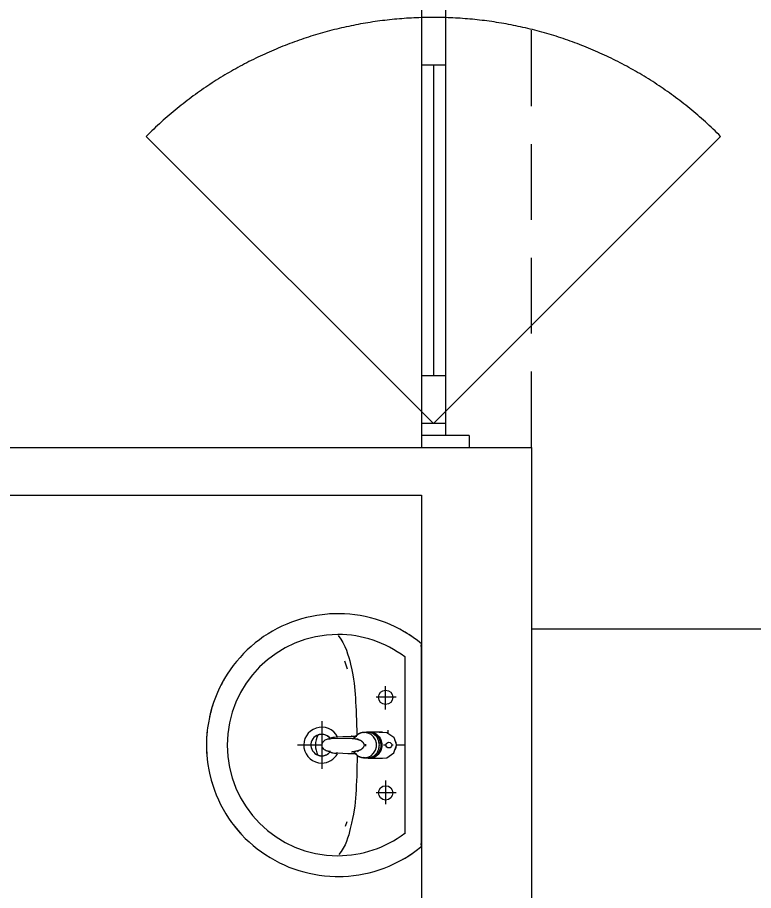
# Model space of a CAD drawing. Header units: inches. Extents: x -12418 to 242017, y -29325 to 19878.
# Drawn here: x 47972 to 49513, y -3675 to -1847 of the extents above; entities that cross this region are included whole.
import ezdxf
from ezdxf import colors
from ezdxf.entities.mleader import LeaderData, LeaderLine
from ezdxf.math import Vec2, Vec3

# ---------------------------------------------------------------- set-up
doc = ezdxf.new("R2010")
doc.units = ezdxf.units.IN
doc.header["$LTSCALE"] = 25
doc.header["$MEASUREMENT"] = 0
for name, pattern in [('00-Ground Floor$0$DASHED', [0.75, 0.5, -0.25]), ('00-Ground Floor$0$HIDDEN', [9.525, 6.35, -3.175]), ('DASHDOT', [25.4, 12.7, -6.35, 0, -6.35])]:
    doc.linetypes.add(name, pattern=pattern)
doc.layers.get('0').update_dxf_attribs({"color": 8})
for name, color, linetype, lineweight in [('00-Ground Floor$0$Aluminum', 251, 'Continuous', 5), ('00-Ground Floor$0$LOADING', 253, 'Continuous', 5), ('00-Ground Floor$0$P-SANR-FIXT', 6, 'Continuous', 18), ('00-Ground Floor$0$P-SANR-FIXT-1', 6, 'Continuous', 13), ('00-Ground Floor$0$Proj', 251, 'Continuous', 5), ('00-Ground Floor$0$Walls', 251, 'Continuous', 5), ('E-LITE-CIRC', 6, 'Continuous', 25), ('E-LITE-CLNG-CNDT', 6, 'DASHDOT', 35)]:
    doc.layers.add(name, color=color, linetype=linetype, lineweight=lineweight)
doc.styles.add('DC_Simplex', font='SIMPLEX.shx', dxfattribs={"width": 0.7})

# ---------------------------------------------------------------- blocks, each defined once
blk = doc.blocks.new('00-Ground Floor$0$FP_138-161_A_00_GFL_-0_080_Einreichung_Grundrisse_100')
at = {"layer": '00-Ground Floor$0$P-SANR-FIXT'}
blk.add_line((-0.0044, -0.0019), (-0.0045, -0.0021), dxfattribs=at)
at = {"layer": '00-Ground Floor$0$P-SANR-FIXT', "flags": 128}
blk.add_lwpolyline([(-0.0057, -0.0037), (-0.0058, -0.0039), (-0.006, -0.004)], dxfattribs=at)
blk = doc.blocks.new('00-Ground Floor$0$FP_139-161_A_00_GFL_-0_080_Einreichung_Grundrisse_100')
at = {"layer": '00-Ground Floor$0$P-SANR-FIXT'}
blk.add_line((0.0045, -0.0022), (0.0044, -0.002), dxfattribs=at)
at = {"layer": '00-Ground Floor$0$P-SANR-FIXT', "flags": 128}
blk.add_lwpolyline([(0.006, -0.004), (0.0059, -0.0039), (0.0057, -0.0038)], dxfattribs=at)
blk = doc.blocks.new('00-Ground Floor$0$IS_Ceraplus_B8204_BIM_BG _1_ - B8204AA - CERAPLUS single lever basin mixer with pop-up waste-V137-161_A_00_GFL_-0_080_Einreichung_Grundrisse_100')
at = {"layer": '00-Ground Floor$0$P-SANR-FIXT-1'}
h = blk.add_hatch(dxfattribs=at)
h.set_pattern_fill('FP_26', color=256, style=0, pattern_type=2)
h.set_pattern_definition([(225, (0.009, 0), (0.010607, -0.010607), []), (315, (0.009, 0), (0.010607, 0.010607), [])])
h.paths.add_polyline_path([(0.0056, -0.002), (0.0058, -0.0024), (0.0058, -0.0021)])
h.paths.add_polyline_path([(0.007, -0.0039), (0.0088, -0.0045), (0.0084, -0.0043)])
at = {"layer": '00-Ground Floor$0$LOADING'}
for p, q in [((-0.028, 0), (-0.028, -0.0281)), ((0.028, -0.0281), (0.028, 0)), ((-0.0274, -0.0337), (-0.0271, -0.0392)), ((-0.0262, -0.0282), (-0.0263, -0.0287)), ((0.0263, -0.0287), (0.0262, -0.0282)), ((0.0262, -0.0293), (0.0263, -0.0287)), ((0.0271, -0.0392), (0.0274, -0.0337)), ((-0.0137, -0.0512), (-0.0129, -0.0517)), ((0.0124, -0.052), (0.0133, -0.0515)), ((0.0185, -0.0618), (0.019, -0.0539)), ((0.019, -0.0539), (0.0188, -0.0561)), ((0.014, -0.0647), (0.0133, -0.1077))]:
    blk.add_line(p, q, dxfattribs=at)
at = {"layer": '00-Ground Floor$0$LOADING', "flags": 128}
for points in [[(-0.0272, -0.0069), (-0.0266, 0.009), (-0.0165, 0.0236), (0, 0.0291)], [(0.0272, -0.0069), (0.0266, 0.009), (0.0165, 0.0236), (0, 0.0291)], [(-0.0176, -0.0568), (-0.0224, -0.0513), (-0.0254, -0.0448), (-0.0264, -0.0376), (-0.0253, -0.0305), (-0.0222, -0.024), (-0.0172, -0.0186), (-0.0109, -0.0147), (-0.0037, -0.0127), (0.0037, -0.0127), (0.0109, -0.0147), (0.0172, -0.0186), (0.0222, -0.024), (0.0253, -0.0305), (0.0264, -0.0376), (0.0254, -0.0448), (0.0224, -0.0513), (0.0176, -0.0568)], [(-0.0271, -0.0393), (-0.027, -0.0403), (-0.0269, -0.0414), (-0.0267, -0.0424), (-0.0265, -0.0434), (-0.0262, -0.0444), (-0.0259, -0.0454), (-0.0255, -0.0464), (-0.0252, -0.0474), (-0.0247, -0.0484), (-0.0243, -0.0493), (-0.0238, -0.0502), (-0.0232, -0.0511), (-0.0226, -0.052), (-0.022, -0.0529), (-0.0214, -0.0537), (-0.0207, -0.0545), (-0.0199, -0.0553), (-0.0192, -0.0561), (-0.0184, -0.0568), (-0.0176, -0.0575), (-0.0173, -0.0577)], [(-0.019, -0.0539), (-0.0185, -0.0615), (-0.0185, -0.0618)], [(0.0173, -0.0577), (0.0181, -0.057), (0.0189, -0.0563), (0.0197, -0.0556), (0.0204, -0.0548), (0.0211, -0.054), (0.0218, -0.0532), (0.0224, -0.0523), (0.023, -0.0514), (0.0236, -0.0505), (0.0241, -0.0496), (0.0246, -0.0487), (0.025, -0.0477), (0.0254, -0.0467), (0.0258, -0.0458), (0.0261, -0.0448), (0.0264, -0.0437), (0.0266, -0.0427), (0.0268, -0.0417), (0.027, -0.0407), (0.0271, -0.0396), (0.0271, -0.0393)], [(-0.0181, -0.0728), (-0.0177, -0.083), (-0.0172, -0.0938)], [(-0.0162, -0.0579), (-0.0156, -0.058), (-0.0151, -0.0581), (-0.0146, -0.0583), (-0.0142, -0.0586), (-0.0139, -0.0588), (-0.0138, -0.0591)], [(-0.0138, -0.0591), (-0.0139, -0.0612), (-0.014, -0.0633)], [(0.0138, -0.0591), (0.0139, -0.0588), (0.0142, -0.0586), (0.0146, -0.0583), (0.0151, -0.0581), (0.0156, -0.058), (0.0162, -0.0579)], [(0.014, -0.0633), (0.0139, -0.0612), (0.0138, -0.0591)], [(0.0171, -0.0578), (0.0174, -0.0575), (0.0176, -0.0568)], [(0.0172, -0.0938), (0.0177, -0.083), (0.0181, -0.0728)], [(0.0184, -0.0651), (0.0184, -0.0652), (0.0184, -0.0652), (0.0184, -0.0652), (0.0184, -0.0654), (0.0184, -0.0655)], [(-0.0129, -0.1142), (-0.0124, -0.1161), (-0.0118, -0.1179), (-0.0109, -0.1197), (-0.0098, -0.1214), (-0.0084, -0.123), (-0.0067, -0.1244), (-0.0047, -0.1255), (-0.0025, -0.1263), (0, -0.1266)], [(0, -0.1266), (0.0025, -0.1263), (0.0047, -0.1255), (0.0067, -0.1244), (0.0084, -0.123), (0.0098, -0.1214), (0.0109, -0.1197), (0.0118, -0.1179), (0.0124, -0.1161), (0.0129, -0.1142)]]:
    blk.add_lwpolyline(points, dxfattribs=at)
at = {"layer": '00-Ground Floor$0$LOADING'}
for centre, radius, start, end in [((0, 0.0135), 0.00603, 0, 180), ((0, 0.0135), 0.00603, 180, 0), ((-0.009, 0), 0.005, 300, 315), ((0.009, 0), 0.005, 225, 240)]:
    blk.add_arc(centre, radius, start, end, dxfattribs=at)
for centre, major_axis, start_param, end_param in [((0, -0.0281), (-0.028, 0), 4.712389, 6.47291), ((0, -0.0287), (0.0267, 0), 1.570796, 3.036556), ((0, -0.0287), (0.0263, 0), 2.625648, 2.791756), ((0, -0.0287), (-0.0263, 0), 4.712389, 5.759587), ((0, -0.0281), (0.028, 0), 6.093357, 7.853982), ((0, -0.0287), (0.0267, 0), 0.105099, 1.570796), ((0, -0.0287), (0.0262, 0), 0.523599, 1.570796), ((0, -0.0287), (0.0262, 0), 0.349919, 0.515945), ((0, -0.0321), (0.0275, 0), 3.141823, 3.202701), ((0, -0.0321), (0.0275, 0), 3.239313, 3.439417), ((0, -0.0281), (0.028, 0), 3.371221, 3.483334), ((0, -0.0287), (0.0267, 0), 6.059374, 6.108652), ((0, -0.0321), (0.0275, 0), 5.985527, 6.185455), ((0, -0.0281), (0.028, 0), 5.94107, 6.05344), ((0, -0.0321), (0.0275, 0), 6.222066, 6.282955), ((0, -0.0312), (0.0248, 0), 4.111947, 4.191073), ((0, -0.0281), (0.028, 0), 4.202431, 4.259552), ((0, -0.0287), (0.0263, 0), 4.169225, 4.2325), ((0, -0.0281), (0.028, 0), 5.172057, 5.222265)]:
    blk.add_ellipse(centre, major_axis=major_axis, ratio=0.961262, start_param=start_param, end_param=end_param, dxfattribs=at)
for points, knots in [([(-0.0215, -0.0162), (-0.0216, -0.0163), (-0.0219, -0.0167), (-0.0227, -0.0177), (-0.0238, -0.0192), (-0.0249, -0.0211), (-0.0258, -0.0231), (-0.0266, -0.0253), (-0.0273, -0.0282), (-0.0275, -0.0305), (-0.0275, -0.0321)], [0.7859035, 0.7859035, 0.7859035, 0.7859035, 0.7916667, 0.8055556, 0.8333333, 0.8611111, 0.8888889, 0.9166667, 0.9444444, 1, 1, 1, 1]), ([(0.021, -0.0157), (0.0208, -0.0154), (0.0203, -0.0149), (0.0192, -0.0139), (0.0177, -0.0127), (0.0161, -0.0117), (0.0148, -0.0109), (0.0138, -0.0104), (0.0127, -0.0099), (0.0113, -0.0093), (0.0087, -0.0084), (0.0048, -0.0075), (0, -0.0071), (-0.0048, -0.0075), (-0.0087, -0.0084), (-0.0113, -0.0093), (-0.0127, -0.0099), (-0.0138, -0.0104), (-0.0148, -0.0109), (-0.0161, -0.0117), (-0.0177, -0.0127), (-0.0191, -0.0139), (-0.0202, -0.0149), (-0.0208, -0.0154), (-0.021, -0.0157)], [0.2222222, 0.2222222, 0.2222222, 0.2222222, 0.2361111, 0.25, 0.2777778, 0.3055556, 0.3194444, 0.3333333, 0.3472222, 0.3611111, 0.3888889, 0.4444444, 0.5, 0.5555556, 0.6111111, 0.6388889, 0.6527778, 0.6666667, 0.6805556, 0.6944444, 0.7222222, 0.75, 0.7638889, 0.7777778, 0.7777778, 0.7777778, 0.7777778]), ([(0.0275, -0.0321), (0.0275, -0.0305), (0.0273, -0.0282), (0.0266, -0.0253), (0.0258, -0.0231), (0.0249, -0.0211), (0.0238, -0.0192), (0.0227, -0.0177), (0.0219, -0.0167), (0.0216, -0.0163), (0.0215, -0.0162)], [0, 0, 0, 0, 0.0555556, 0.0833333, 0.1111111, 0.1388889, 0.1666667, 0.1944444, 0.2083333, 0.2142181, 0.2142181, 0.2142181, 0.2142181]), ([(0, -0.0357), (-0.0006, -0.0357), (-0.0013, -0.0357), (-0.002, -0.0357), (-0.0022, -0.0357)], [0, 0, 0, 0, 0.1, 0.1298359, 0.1298359, 0.1298359, 0.1298359]), ([(0.0022, -0.0357), (0.002, -0.0357), (0.0013, -0.0357), (0.0006, -0.0357), (0, -0.0357)], [0.8701578, 0.8701578, 0.8701578, 0.8701578, 0.9, 1, 1, 1, 1]), ([(-0.0188, -0.0538), (-0.0188, -0.0547), (-0.0186, -0.0582), (-0.0185, -0.0619), (-0.0184, -0.0646)], [0.6724021, 0.6724021, 0.6724021, 0.6724021, 0.75, 1, 1, 1, 1]), ([(0, -0.0378), (-0.0005, -0.038), (-0.0012, -0.0384), (-0.0021, -0.0389), (-0.0028, -0.0393), (-0.0035, -0.0397), (-0.0042, -0.04), (-0.0049, -0.0405), (-0.0055, -0.0409), (-0.0061, -0.0414), (-0.0067, -0.0419), (-0.0072, -0.0424), (-0.0078, -0.0429), (-0.0083, -0.0435), (-0.0088, -0.0441), (-0.0092, -0.0446), (-0.0096, -0.0452), (-0.01, -0.0459), (-0.0103, -0.0466), (-0.0105, -0.0472), (-0.0107, -0.0477), (-0.0108, -0.0481), (-0.0109, -0.0484), (-0.0111, -0.0489), (-0.0114, -0.0497), (-0.0118, -0.0509), (-0.0122, -0.0521), (-0.0124, -0.053), (-0.0126, -0.0537), (-0.0128, -0.0544), (-0.0129, -0.0552), (-0.0131, -0.0559), (-0.0132, -0.0566), (-0.0134, -0.0572), (-0.0136, -0.0581), (-0.0137, -0.0587), (-0.0138, -0.0591)], [0, 0, 0, 0, 0.055556, 0.083333, 0.111111, 0.138889, 0.166667, 0.194444, 0.222222, 0.25, 0.277778, 0.305556, 0.333333, 0.361111, 0.388889, 0.416667, 0.444444, 0.472222, 0.5, 0.527778, 0.541667, 0.555556, 0.569444, 0.583333, 0.611111, 0.666667, 0.722222, 0.75, 0.777778, 0.805556, 0.833333, 0.861111, 0.888889, 0.916667, 0.944444, 1, 1, 1, 1]), ([(0.0138, -0.0591), (0.0137, -0.0587), (0.0136, -0.0581), (0.0134, -0.0572), (0.0132, -0.0566), (0.0131, -0.0559), (0.0129, -0.0552), (0.0128, -0.0544), (0.0126, -0.0537), (0.0124, -0.053), (0.0122, -0.0521), (0.0118, -0.0509), (0.0114, -0.0497), (0.0111, -0.0489), (0.0109, -0.0484), (0.0108, -0.0481), (0.0107, -0.0477), (0.0105, -0.0472), (0.0103, -0.0466), (0.01, -0.0459), (0.0096, -0.0452), (0.0092, -0.0446), (0.0088, -0.0441), (0.0083, -0.0435), (0.0078, -0.0429), (0.0072, -0.0424), (0.0067, -0.0419), (0.0061, -0.0414), (0.0055, -0.0409), (0.0049, -0.0405), (0.0042, -0.04), (0.0035, -0.0397), (0.0028, -0.0393), (0.0021, -0.0389), (0.0012, -0.0384), (0.0005, -0.038), (0, -0.0378)], [0, 0, 0, 0, 0.055556, 0.083333, 0.111111, 0.138889, 0.166667, 0.194444, 0.222222, 0.25, 0.277778, 0.333333, 0.388889, 0.416667, 0.430556, 0.444444, 0.458333, 0.472222, 0.5, 0.527778, 0.555556, 0.583333, 0.611111, 0.638889, 0.666667, 0.694444, 0.722222, 0.75, 0.777778, 0.805556, 0.833333, 0.861111, 0.888889, 0.916667, 0.944444, 1, 1, 1, 1]), ([(0.0184, -0.0646), (0.0185, -0.0619), (0.0186, -0.0582), (0.0188, -0.0547), (0.0188, -0.0538)], [0, 0, 0, 0, 0.25, 0.3275586, 0.3275586, 0.3275586, 0.3275586]), ([(-0.0162, -0.0579), (-0.0162, -0.0578), (-0.0163, -0.0578), (-0.0165, -0.0577), (-0.0166, -0.0575), (-0.0167, -0.0574), (-0.0169, -0.0573), (-0.017, -0.0572), (-0.0172, -0.0571), (-0.0173, -0.057), (-0.0175, -0.0569), (-0.0176, -0.0568)], [0, 0, 0, 0, 0.1, 0.2, 0.3, 0.4, 0.5, 0.6, 0.7, 0.8, 1, 1, 1, 1]), ([(-0.0148, -0.0587), (-0.015, -0.0586), (-0.0159, -0.0583), (-0.0167, -0.058), (-0.0172, -0.0578)], [0.8, 0.8, 0.8, 0.8, 0.85, 1, 1, 1, 1]), ([(0.0141, -0.0613), (0.0141, -0.0611), (0.0143, -0.0608), (0.0145, -0.0604), (0.0148, -0.06), (0.0151, -0.0596), (0.0153, -0.0594), (0.0155, -0.0592), (0.0156, -0.059), (0.0158, -0.0588), (0.016, -0.0587), (0.0163, -0.0585), (0.0165, -0.0583), (0.0166, -0.0582)], [0.3333333, 0.3333333, 0.3333333, 0.3333333, 0.4166667, 0.5, 0.5833333, 0.6666667, 0.7083333, 0.75, 0.7916667, 0.8333333, 0.875, 0.9166667, 1, 1, 1, 1]), ([(0.0176, -0.0568), (0.0175, -0.0569), (0.0173, -0.057), (0.0172, -0.0571), (0.017, -0.0572), (0.0169, -0.0573), (0.0167, -0.0574), (0.0166, -0.0575), (0.0165, -0.0577), (0.0163, -0.0578), (0.0162, -0.0578), (0.0162, -0.0579)], [0, 0, 0, 0, 0.2, 0.3, 0.4, 0.5, 0.6, 0.7, 0.8, 0.9, 1, 1, 1, 1]), ([(-0.0131, -0.1116), (-0.0132, -0.1115), (-0.0135, -0.1109), (-0.0141, -0.1099), (-0.0147, -0.1086), (-0.0153, -0.1072), (-0.0159, -0.1053), (-0.0167, -0.1021), (-0.0171, -0.0992), (-0.0171, -0.0973)], [0.4856715, 0.4856715, 0.4856715, 0.4856715, 0.5, 0.55, 0.6, 0.65, 0.7, 0.8, 1, 1, 1, 1]), ([(-0.0132, -0.1091), (-0.0132, -0.1096), (-0.0132, -0.1103), (-0.0132, -0.1111), (-0.0132, -0.1115), (-0.0132, -0.1118), (-0.0131, -0.1122), (-0.0131, -0.1125), (-0.0131, -0.1128), (-0.0131, -0.1131), (-0.013, -0.1134), (-0.013, -0.1138), (-0.0129, -0.1141), (-0.0129, -0.1142)], [0.2, 0.2, 0.2, 0.2, 0.4, 0.5, 0.55, 0.6, 0.65, 0.7, 0.75, 0.8, 0.85, 0.9, 1, 1, 1, 1]), ([(0.0129, -0.1142), (0.0129, -0.1141), (0.013, -0.1138), (0.013, -0.1134), (0.0131, -0.1131), (0.0131, -0.1128), (0.0131, -0.1125), (0.0131, -0.1122), (0.0132, -0.1118), (0.0132, -0.1115), (0.0132, -0.1111), (0.0132, -0.1103), (0.0132, -0.1096), (0.0132, -0.1091)], [0, 0, 0, 0, 0.1, 0.15, 0.2, 0.25, 0.3, 0.35, 0.4, 0.45, 0.5, 0.6, 0.8, 0.8, 0.8, 0.8]), ([(0.0131, -0.1116), (0.0133, -0.1113), (0.0137, -0.1106), (0.0142, -0.1096), (0.0147, -0.1084), (0.0153, -0.1072), (0.0159, -0.1053), (0.0167, -0.1021), (0.0171, -0.0992), (0.0171, -0.0973)], [-0.5143371, -0.5143371, -0.5143371, -0.5143371, -0.475, -0.4375, -0.4, -0.35, -0.3, -0.2, 0, 0, 0, 0])]:
    blk.add_open_spline(points, degree=3, knots=knots, dxfattribs=at)
for points in [[(-0.0184, -0.0646), (-0.0183, -0.0659), (-0.0182, -0.0684), (-0.0181, -0.0709), (-0.0181, -0.0721)], [(-0.0172, -0.0578), (-0.0171, -0.0578), (-0.0169, -0.058), (-0.0167, -0.0581), (-0.0166, -0.0582)], [(-0.0162, -0.0579), (-0.0162, -0.0579), (-0.0164, -0.0581), (-0.0165, -0.0582), (-0.0166, -0.0583), (-0.0166, -0.0582), (-0.0166, -0.0582)], [(-0.0166, -0.0582), (-0.0163, -0.0585), (-0.0156, -0.059), (-0.0148, -0.0599), (-0.0142, -0.0609), (-0.0139, -0.0617), (-0.0138, -0.0621)], [(-0.014, -0.0633), (-0.014, -0.0633), (-0.014, -0.0633), (-0.014, -0.0633)], [(-0.014, -0.0646), (-0.014, -0.0644), (-0.014, -0.064), (-0.014, -0.0635), (-0.014, -0.0633)], [(0.014, -0.0633), (0.014, -0.0633), (0.014, -0.0633), (0.014, -0.0633)], [(0.014, -0.0633), (0.014, -0.0635), (0.014, -0.064), (0.014, -0.0644), (0.014, -0.0647)], [(0.0172, -0.0578), (0.0168, -0.0579), (0.0158, -0.0583), (0.0147, -0.0587), (0.0141, -0.059)], [(0.0166, -0.0582), (0.0166, -0.0582), (0.0166, -0.0583), (0.0165, -0.0582), (0.0164, -0.0581), (0.0162, -0.0579), (0.0162, -0.0579)], [(0.0166, -0.0582), (0.0167, -0.0582), (0.0168, -0.0581), (0.0169, -0.058), (0.0169, -0.058)], [(0.0169, -0.058), (0.017, -0.0579), (0.0171, -0.0579), (0.0171, -0.0578)], [(0.0181, -0.0721), (0.0181, -0.0709), (0.0182, -0.0684), (0.0183, -0.0659), (0.0184, -0.0646)], [(-0.0172, -0.0938), (-0.0172, -0.0944), (-0.0172, -0.0956), (-0.0171, -0.0967), (-0.0171, -0.0973)], [(0.0171, -0.0973), (0.0171, -0.0967), (0.0172, -0.0956), (0.0172, -0.0944), (0.0172, -0.0938)]]:
    blk.add_open_spline(points, degree=3, dxfattribs=at)
for name in ['00-Ground Floor$0$FP_138-161_A_00_GFL_-0_080_Einreichung_Grundrisse_100', '00-Ground Floor$0$FP_139-161_A_00_GFL_-0_080_Einreichung_Grundrisse_100']:
    blk.add_blockref(name, (0, 0), dxfattribs=at)
blk = doc.blocks.new('00-Ground Floor$0$_100_WB_KER_REN_55x45x18 - _100_WB_KER_REN_55x45x18-V63-161_A_00_GFL_-0_080_Einreichung_Grundrisse_100')
at = {"layer": '00-Ground Floor$0$LOADING'}
for p, q in [((-0.2075, 0.225), (-0.2075, 0.2227)), ((0.2074, 0.225), (-0.2074, 0.225)), ((0.2075, 0.2227), (0.2075, 0.225)), ((-0.1855, 0.1899), (0.1855, 0.1899)), ((0, 0.1899), (0, 0.1724)), ((-0.1, 0.172), (-0.1, 0.1303)), ((0, 0.1656), (0, 0.1628)), ((0.1, 0.172), (0.1, 0.1303)), ((-0.0744, 0.15), (-0.1234, 0.15)), ((-0.0259, 0.155), (-0.0315, 0.155)), ((0, 0.1509), (0, 0.1454)), ((0.026, 0.155), (0.0248, 0.155)), ((0.0744, 0.15), (0.1234, 0.15)), ((0, 0.1422), (0, 0.1399)), ((-0.1763, 0.0637), (-0.1598, 0.0692)), ((0.1605, 0.0691), (0.1707, 0.0656)), ((-0.05, 0.0161), (0.05, 0.0161)), ((0, 0.0168), (0, -0.0348))]:
    blk.add_line(p, q, dxfattribs=at)
at = {"layer": '00-Ground Floor$0$LOADING', "flags": 128}
for points in [[(-0.2121, 0.225), (-0.219, 0.2164), (-0.2254, 0.2075), (-0.2316, 0.1983), (-0.2373, 0.189), (-0.2427, 0.1794), (-0.2476, 0.1696), (-0.2522, 0.1596), (-0.2564, 0.1494), (-0.2602, 0.1391), (-0.2635, 0.1286), (-0.2665, 0.118), (-0.269, 0.1073), (-0.271, 0.0965), (-0.2727, 0.0856), (-0.2739, 0.0747), (-0.2747, 0.0637), (-0.275, 0.0527), (-0.275, 0.05)], [(0.275, 0.05), (0.2748, 0.061), (0.2741, 0.072), (0.273, 0.0829), (0.2715, 0.0938), (0.2695, 0.1046), (0.2671, 0.1154), (0.2643, 0.126), (0.261, 0.1365), (0.2574, 0.1469), (0.2533, 0.1571), (0.2488, 0.1671), (0.2439, 0.177), (0.2387, 0.1866), (0.233, 0.1961), (0.227, 0.2053), (0.2206, 0.2142), (0.2138, 0.2229), (0.2121, 0.225)], [(-0.275, 0.05), (-0.2748, 0.039), (-0.2741, 0.028), (-0.273, 0.0171), (-0.2715, 0.0062), (-0.2695, -0.0046), (-0.2671, -0.0154), (-0.2643, -0.026), (-0.261, -0.0365), (-0.2574, -0.0469), (-0.2533, -0.0571), (-0.2488, -0.0671), (-0.2439, -0.077), (-0.2387, -0.0866), (-0.233, -0.0961), (-0.227, -0.1053), (-0.2206, -0.1142), (-0.2138, -0.1229), (-0.2067, -0.1313), (-0.1993, -0.1395), (-0.1916, -0.1473), (-0.1836, -0.1548), (-0.1752, -0.162), (-0.1666, -0.1688), (-0.1577, -0.1753), (-0.1486, -0.1814), (-0.1392, -0.1872), (-0.1296, -0.1925), (-0.1198, -0.1975), (-0.1098, -0.2021), (-0.0996, -0.2063), (-0.0893, -0.2101), (-0.0788, -0.2135), (-0.0682, -0.2164), (-0.0575, -0.2189), (-0.0467, -0.221), (-0.0359, -0.2227), (-0.0249, -0.2239), (-0.014, -0.2246), (-0.003, -0.225), (0.008, -0.2249), (0.019, -0.2243), (0.03, -0.2234), (0.0409, -0.2219), (0.0517, -0.2201), (0.0625, -0.2178), (0.0731, -0.2151), (0.0837, -0.212), (0.0941, -0.2084), (0.1043, -0.2044), (0.1144, -0.2001), (0.1243, -0.1953), (0.1341, -0.1901), (0.1436, -0.1846), (0.1528, -0.1786), (0.1618, -0.1723), (0.1706, -0.1657), (0.1791, -0.1587), (0.1873, -0.1514), (0.1952, -0.1437), (0.2028, -0.1358), (0.21, -0.1275), (0.217, -0.119), (0.2236, -0.1101), (0.2298, -0.1011), (0.2356, -0.0918), (0.2411, -0.0822), (0.2462, -0.0725), (0.2509, -0.0625), (0.2552, -0.0524), (0.2591, -0.0421), (0.2626, -0.0317), (0.2656, -0.0211), (0.2683, -0.0104), (0.2705, 0.0003), (0.2722, 0.0112), (0.2736, 0.0221), (0.2745, 0.0331), (0.2749, 0.0441), (0.275, 0.05)]]:
    blk.add_lwpolyline(points, dxfattribs=at)
at = {"layer": '00-Ground Floor$0$LOADING'}
for centre in [(-0.1, 0.15), (0.1, 0.15)]:
    blk.add_circle(centre, 0.015, dxfattribs=at)
for centre, radius, start, end in [((0, 0.05), 0.275, 140.4788, 141.2381), ((0, 0.05), 0.275, 38.7619, 39.5212), ((0, 0.05), 0.275, 145.9324, 150.3591), ((0, 0.05), 0.275, 29.6409, 34.0676), ((0, 0.05), 0.2315, 142.8209, 180), ((0, 0.05), 0.2315, 0, 37.1791), ((0, 0.155), 0.0175, 54.0899, 125.9101), ((0, 0.155), 0.0175, 68.869, 83.8798), ((0, 0.155), 0.0175, 251.9463, 258.2346), ((0, 0.05), 0.275, 180, 183.6225), ((0, 0.05), 0.2315, 180, 0), ((0, 0.0161), 0.0375, 117.1305, 0), ((0, 0.0161), 0.0375, 0, 61.4146), ((0, 0.0161), 0.0225, 129.5025, 0), ((0, 0.0161), 0.0225, 156.725, 162.0134), ((0, 0.0161), 0.0225, 138.0808, 143.3939), ((0, 0.0161), 0.0225, 0, 51.4286), ((0, 0.0161), 0.0225, 36.616, 41.9265), ((0, 0.0161), 0.0225, 17.9887, 23.276), ((0, 0.0161), 0.0225, 180, 193.3417), ((0, 0.0161), 0.0225, 197.0466, 201.508), ((0, 0.05), 0.047, 243.4433, 296.5567), ((0, 0.0161), 0.0225, 338.492, 342.9534), ((0, 0.0161), 0.0225, 346.6583, 0), ((0, 0.05), 0.275, 307.6689, 312), ((0, 0.05), 0.275, 240, 245.6589), ((0, 0.05), 0.275, 252, 257.5535), ((0, 0.05), 0.275, 282.9241, 288), ((0, 0.05), 0.275, 264, 276)]:
    blk.add_arc(centre, radius, start, end, dxfattribs=at)
for points, knots in [([(-0.2074, 0.225), (-0.2078, 0.225), (-0.2086, 0.225), (-0.2095, 0.225), (-0.2102, 0.225), (-0.2106, 0.225), (-0.2109, 0.225), (-0.2111, 0.225), (-0.2114, 0.225), (-0.2116, 0.225), (-0.2118, 0.225), (-0.2119, 0.225), (-0.2119, 0.225)], [-1, -1, -1, -1, -0.8333333, -0.6666667, -0.5833333, -0.5, -0.4583333, -0.4166667, -0.3333333, -0.2916667, -0.25, -0.1666667, -0.1666667, -0.1666667, -0.1666667]), ([(0.2119, 0.225), (0.2119, 0.225), (0.2118, 0.225), (0.2116, 0.225), (0.2114, 0.225), (0.2111, 0.225), (0.2109, 0.225), (0.2106, 0.225), (0.2102, 0.225), (0.2095, 0.225), (0.2086, 0.225), (0.2078, 0.225), (0.2074, 0.225)], [-0.8333333, -0.8333333, -0.8333333, -0.8333333, -0.75, -0.7083333, -0.6666667, -0.5833333, -0.5416667, -0.5, -0.4166667, -0.3333333, -0.1666667, 0, 0, 0, 0]), ([(-0.0037, 0.1721), (-0.0046, 0.1719), (-0.0064, 0.1714), (-0.0081, 0.1705), (-0.009, 0.17)], [0.5653198, 0.5653198, 0.5653198, 0.5653198, 0.6111111, 0.6666667, 0.6666667, 0.6666667, 0.6666667]), ([(0.009, 0.17), (0.0086, 0.1703), (0.0077, 0.1708), (0.0059, 0.1715), (0.0046, 0.1719), (0.0037, 0.1721)], [0.3333333, 0.3333333, 0.3333333, 0.3333333, 0.3611111, 0.3888889, 0.4346482, 0.4346482, 0.4346482, 0.4346482]), ([(-0.2294, 0.0509), (-0.2103, 0.066), (-0.1431, 0.0839), (-0.1084, 0.0863), (-0.0496, 0.0893), (-0.0206, 0.0899)], [0.0392191, 0.0392191, 0.0392191, 0.0392191, 0.1715289, 0.4228457, 0.6475389, 0.6475389, 0.6475389, 0.6475389]), ([(0.0209, 0.0903), (0.0512, 0.0901), (0.1113, 0.0879), (0.1514, 0.0828), (0.2115, 0.0665), (0.2292, 0.052)], [0.7533082, 0.7533082, 0.7533082, 0.7533082, 0.9865548, 1.235629, 1.3638988, 1.3638988, 1.3638988, 1.3638988]), ([(-0.0141, 0.0337), (-0.0162, 0.0319), (-0.0207, 0.0267), (-0.0225, 0.02), (-0.0225, 0.0161)], [0.7144203, 0.7144203, 0.7144203, 0.7144203, 0.8333333, 1, 1, 1, 1]), ([(0.0225, 0.0161), (0.0225, 0.0187), (0.0216, 0.0239), (0.0182, 0.0298), (0.0152, 0.0327), (0.0141, 0.0337)], [0, 0, 0, 0, 0.1111111, 0.2222222, 0.285568, 0.285568, 0.285568, 0.285568])]:
    blk.add_open_spline(points, degree=3, knots=knots, dxfattribs=at)
for points in [[(-0.2075, 0.2227), (-0.2075, 0.2231), (-0.2075, 0.2235), (-0.2075, 0.2239)], [(0.2075, 0.2239), (0.2075, 0.2235), (0.2075, 0.2231), (0.2075, 0.2227)], [(-0.1852, 0.1899), (-0.1853, 0.1899), (-0.1854, 0.1899), (-0.1855, 0.1899)], [(0.1855, 0.1899), (0.1854, 0.1899), (0.1853, 0.1899), (0.1852, 0.1899)], [(-0.0009, 0.1725), (-0.0013, 0.1725), (-0.0018, 0.1724), (-0.0022, 0.1724)], [(0.0022, 0.1724), (0.0018, 0.1724), (0.0013, 0.1725), (0.0009, 0.1725)], [(-0.0225, 0.0161), (-0.0225, 0.0147), (-0.0222, 0.012), (-0.0215, 0.0093), (-0.021, 0.008)], [(0.021, 0.008), (0.0215, 0.0093), (0.0222, 0.012), (0.0225, 0.0147), (0.0225, 0.0161)]]:
    blk.add_open_spline(points, degree=3, dxfattribs=at)
at = {"layer": '00-Ground Floor$0$LOADING', "xscale": -1, "rotation": 5.088887490341627e-12}
blk.add_blockref('00-Ground Floor$0$IS_Ceraplus_B8204_BIM_BG _1_ - B8204AA - CERAPLUS single lever basin mixer with pop-up waste-V137-161_A_00_GFL_-0_080_Einreichung_Grundrisse_100', (0, 0.1434), dxfattribs=at)
blk = doc.blocks.new('00-Ground Floor')
at = {"layer": '00-Ground Floor$0$Aluminum'}
for p, q in [((48817.9, -947.4, 0), (48817.9, -2747.4, 0)), ((48867.9, -972.4, 0), (48867.9, -2722.4, 0)), ((48867.9, -1947.4, 0), (48817.9, -1947.4, 0)), ((48842.9, -1947.4, 0), (48842.9, -2597.4, 0)), ((48867.9, -2597.4, 0), (48817.9, -2597.4, 0)), ((48867.9, -2697.4, 0), (48817.9, -2697.4, 0)), ((48917.9, -2722.4, 0), (48817.9, -2722.4, 0)), ((48917.9, -2722.4, 0), (48917.9, -2747.4, 0))]:
    blk.add_line(p, q, dxfattribs=at)
at = {"layer": '00-Ground Floor$0$Aluminum', "linetype": '00-Ground Floor$0$DASHED', "ltscale": 300}
for q in [(48241.9, -2096.4, 0), (49444, -2096.4, 0)]:
    blk.add_line((48842.9, -2697.4, 0), q, dxfattribs=at)
blk.add_arc((48842.9, -2697.4, 0), 850, 45, 135, dxfattribs=at)
at = {"layer": '00-Ground Floor$0$Proj', "linetype": '00-Ground Floor$0$HIDDEN'}
blk.add_line((49047.9, -2747.4, 0), (49047.9, -947.4, 0), dxfattribs=at)
at = {"layer": '00-Ground Floor$0$Proj', "elevation": 0}
blk.add_lwpolyline([(49047.9, -3127.4), (52147.9, -3127.4), (52147.9, -947.4)], dxfattribs=at)
at = {"layer": '00-Ground Floor$0$Walls'}
for p, q in [((37849.5, -2747.4, 0), (49047.9, -2747.4, 0)), ((49047.9, -2747.4, 0), (49047.9, -4090.8, 0)), ((45282.9, -2847.4, 0), (48817.9, -2847.4, 0)), ((48817.9, -2847.4, 0), (48817.9, -4090.8, 0))]:
    blk.add_line(p, q, dxfattribs=at)
at = {"layer": '00-Ground Floor$0$LOADING', "xscale": 1000, "yscale": 1000, "zscale": 1000, "rotation": 270}
blk.add_blockref('00-Ground Floor$0$_100_WB_KER_REN_55x45x18 - _100_WB_KER_REN_55x45x18-V63-161_A_00_GFL_-0_080_Einreichung_Grundrisse_100', (48592.9, -3370.5, 0), dxfattribs=at)
blk = doc.blocks.new('ARR0W')
at = {"color": 45}
blk.add_ellipse((0, 0), major_axis=(0.4, 0), ratio=0.4, dxfattribs=at)
at = {"color": 45, "ltscale": 0.5}
blk.add_solid([(-1.4, 0.167), (-0.4, 0), (-1.4, -0.167)], dxfattribs=at)

msp = doc.modelspace()

# ---------------------------------------------------------------- block references
at = {"layer": 'E-LITE-CLNG-CNDT'}
msp.add_blockref('00-Ground Floor', (0, 0), dxfattribs=at)

# ---------------------------------------------------------------- leaders
at = {"layer": 'E-LITE-CIRC'}
ml = msp.add_multileader_mtext('Standard', dxfattribs=at)
ml.set_content('{\\Fdc_el_romans|c0;\\W0.8;TO\\Fromans|c0; \\Fsimplex|c0;UPP-GF/S20}', color=256, style='DC_Simplex')
ml.set_leader_properties()
ml.set_arrow_properties(name='ARR0W')
ml.build(insert=Vec2(0, 0))
ml.multileader.update_dxf_attribs({"dogleg_length": 200, "arrow_head_size": 140, "scale": 100})
ctx = ml.context
ctx.base_point, ctx.scale, ctx.char_height, ctx.arrow_head_size, ctx.landing_gap_size, ctx.plane_origin, ctx.plane_x_axis, ctx.plane_y_axis = Vec3(46870.6, -1406.1, 0), 100, 200, 140, 140, Vec3(59408.7, -7987.5, 0), Vec3(1, 0.000001, 0), Vec3(-0.000001, 1, 0)
notes = []
notes.append((ctx, [(0, (1, 1, 0), (46761.8, -1406.1, 0), (1, 0.000001, 0), 108.8, [(0, [(46098.3, -2302.5, 0)], 0, [])])]))
ctx.mtext.insert, ctx.mtext.text_direction, ctx.mtext.rotation, ctx.mtext.flow_direction = Vec3(47010.6, -1272.8, 0), Vec3(1, 0.000001, 0), 0.000001, 5
for ctx, leaders in notes:
    for number, flags, end, landing, length, lines in leaders:
        leader = LeaderData()
        leader.index, (leader.has_last_leader_line, leader.has_dogleg_vector, leader.attachment_direction) = number, flags
        leader.last_leader_point, leader.dogleg_vector, leader.dogleg_length = Vec3(end), Vec3(landing), length
        for number, points, colour, breaks in lines:
            line = LeaderLine()
            line.index, line.vertices, line.color, line.breaks = number, Vec3.list(points), colors.encode_raw_color(colour), breaks
            leader.lines.append(line)
        ctx.leaders.append(leader)

doc.saveas('drawing.dxf')
